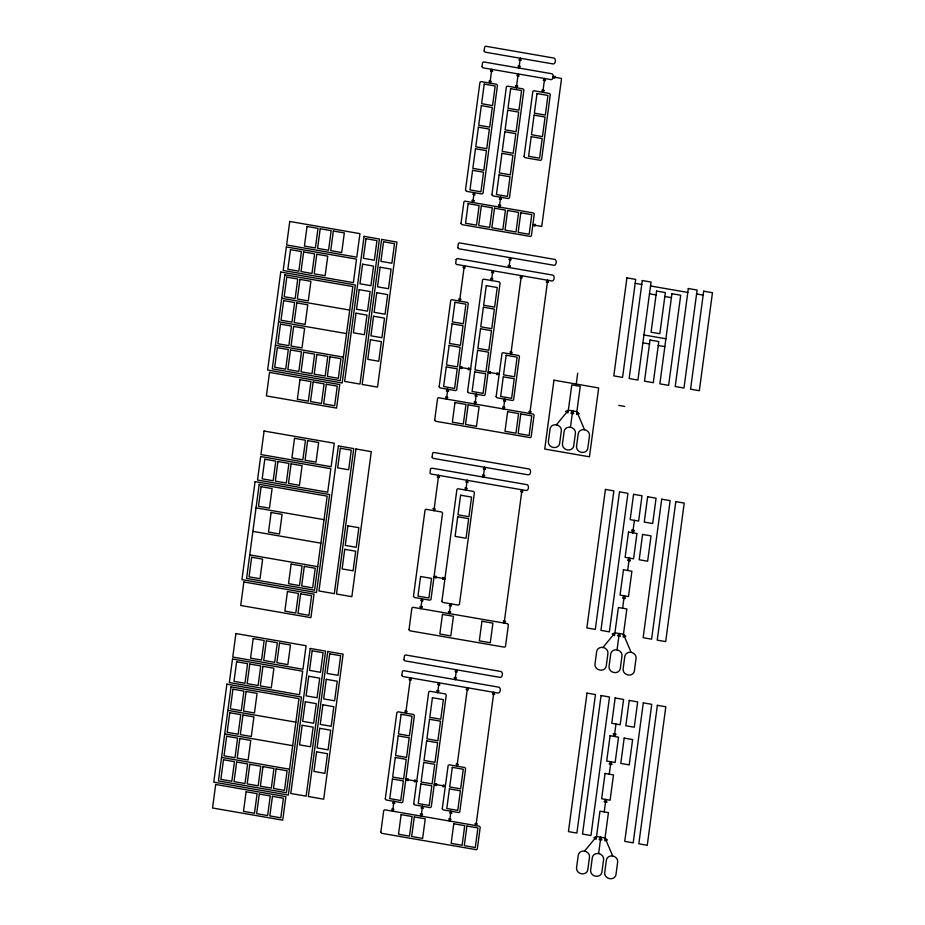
<?xml version="1.0" encoding="UTF-8"?>
<svg xmlns="http://www.w3.org/2000/svg" width="925" height="925" viewBox="0 0 925 925"><rect width="100%" height="100%" fill="white"/><g stroke="black" fill="none" stroke-linecap="round" stroke-linejoin="round"><path stroke-width="1.39" d="M576.865 411.648L576.587 414.481L579.223 413.718L576.865 411.648L568.424 410.191L565.637 411.359L567.95 412.978L571.823 384.869L580.264 386.326L576.865 411.648L584.531 429.709A5.723 5.053 17.8 0 1 589.491 435.721L587.803 448.29A5.723 5.053 17.8 0 1 581.501 452.348A5.723 5.053 17.8 0 1 576.541 446.336L578.229 433.767A5.723 5.053 17.8 0 1 584.531 429.709M623.45 634.272L623.173 637.105L625.809 636.342L623.45 634.272L615.009 632.816L612.223 633.983L614.535 635.602L618.397 607.494L626.849 608.951L623.45 634.272L631.116 652.333A5.723 5.053 17.8 0 1 636.065 658.346L634.388 670.914A5.723 5.053 17.8 0 1 628.087 674.972A5.723 5.053 17.8 0 1 623.126 668.96L624.814 656.392A5.723 5.053 17.8 0 1 631.116 652.333M605.043 837.957L604.753 840.79L607.39 840.027L605.043 837.957L596.59 836.501L593.804 837.668L596.128 839.287L599.99 811.179L608.43 812.636L605.043 837.957L612.697 856.018A5.723 5.053 17.8 0 1 617.657 862.031L615.969 874.599A5.723 5.053 17.8 0 1 609.668 878.657A5.723 5.053 17.8 0 1 604.707 872.645L606.395 860.077A5.723 5.053 17.8 0 1 612.697 856.018M446.474 399.068L445.642 396.917L447.827 397.299L446.474 399.068L447.781 389.263L446.428 391.032L448.625 391.414L447.781 389.263M392.628 811.144L391.784 808.993L393.981 809.375L392.628 811.144L393.934 801.351L392.582 803.12L394.767 803.501L393.934 801.351M472.837 202.448L474.132 192.643L472.767 194.412L474.964 194.793L474.132 192.643M489.938 83.123L489.105 80.972L491.302 81.354L489.938 83.123L491.776 69.352L490.423 71.121L492.62 71.502L491.788 69.352M420.817 608.638L422.112 598.833L420.748 600.603L422.945 600.984L422.112 598.833M499.327 207.038L498.494 204.887L500.691 205.269L499.327 207.038L500.645 197.245L499.28 199.014L501.477 199.395L500.645 197.245M516.358 87.702L515.526 85.551L517.722 85.932L516.358 87.702L518.197 73.931L516.844 75.7L519.041 76.081L518.208 73.931M518.971 68.057L518.139 65.906L520.336 66.276L518.971 68.057L520.289 58.252L518.925 60.021L521.122 60.403L520.289 58.252M475.011 404.017L476.294 394.212L474.941 395.981L477.127 396.363L476.294 394.212M491.533 280.529L490.689 278.379L492.886 278.76L491.533 280.529L492.84 270.724L491.487 272.493L493.672 272.875L492.84 270.724M421.153 816.093L422.447 806.299L421.083 808.068L423.28 808.45L422.447 806.299M437.675 692.617L436.843 690.466L439.04 690.836L437.675 692.617L438.993 682.812L437.629 684.581L439.826 684.962L438.993 682.812M449.307 613.576L448.475 611.425L450.672 611.807L449.307 613.576L450.625 603.782L449.261 605.551L451.458 605.933L450.625 603.782M465.853 490.1L465.021 487.949L467.206 488.331L465.853 490.1L467.16 480.295L465.807 482.064L468.004 482.445L467.16 480.295M508.981 267.545L510.265 257.74L508.912 259.509L511.109 259.89L510.265 257.74M455.112 679.621L454.267 677.47L456.464 677.852L455.112 679.621L456.418 669.827L455.065 671.596L457.251 671.978L456.418 669.827M483.278 477.115L482.445 474.964L484.642 475.346L483.278 477.115L484.596 467.31L483.232 469.079L485.428 469.461L484.596 467.31M542.802 92.292L544.617 78.521L543.264 80.29L545.461 80.672L544.617 78.521M503.501 408.954L502.668 406.803L504.853 407.185L503.501 408.954L504.807 399.149L503.454 400.93L505.64 401.3L504.807 399.149M449.642 821.042L448.81 818.891L451.007 819.272L449.642 821.042L450.961 811.237L449.596 813.006L451.793 813.387L450.961 811.237M510.854 354.078L510.01 351.928L512.207 352.309L510.854 354.078L521.342 275.673L519.989 277.442L522.186 277.824L521.353 275.673M456.996 766.154L456.164 764.004L458.361 764.385L456.996 766.154L467.495 687.761L466.142 689.53L468.339 689.911L467.507 687.761M529.817 413.521L528.984 411.371L531.17 411.752L529.817 413.521L547.669 280.24L546.317 282.009L548.502 282.391L547.669 280.24M475.97 825.609L475.126 823.458L477.323 823.828L475.97 825.609L493.823 692.316L492.458 694.085L494.655 694.467L493.823 692.316M504.137 623.092L503.304 620.941L505.501 621.322L504.137 623.092L522.001 489.811L520.636 491.58L522.833 491.961L522.001 489.811M456.21 259.382L455.678 263.463L456.557 264.434L552.063 280.992C554.41 280.934 554.965 275.904 552.849 275.118L457.436 258.572L456.21 259.358M430.53 468.952L430.009 473.033L430.877 474.005L526.383 490.562C528.73 490.504 529.32 485.475 527.169 484.688L431.767 468.142L430.553 468.848M459.586 301.064L458.742 298.914L460.939 299.295L459.586 301.064L464.327 265.787L462.951 267.545L465.148 267.926L464.304 265.776M405.728 713.152L404.896 711.001L407.092 711.383L405.728 713.152L410.48 677.863L409.104 679.632L411.29 680.014L410.457 677.863M433.906 510.635L433.073 508.484L435.259 508.866L433.906 510.635L438.647 475.358L437.271 477.115L439.467 477.497L438.635 475.346M570.459 427.269A5.723 5.053 17.8 0 0 564.158 431.328L562.469 443.896A5.723 5.053 17.8 0 0 567.43 449.908A5.723 5.053 17.8 0 0 573.731 445.85L575.408 433.282A5.723 5.053 17.8 0 0 570.459 427.269L572.644 410.92L570.898 413.186L573.72 413.683L572.644 410.92M576.044 385.598L577.697 373.191M617.044 649.893A5.723 5.053 17.8 0 0 610.743 653.952L609.055 666.52A5.723 5.053 17.8 0 0 614.003 672.533A5.723 5.053 17.8 0 0 620.317 668.474L621.993 655.906A5.723 5.053 17.8 0 0 617.044 649.893L619.23 633.544L617.484 635.81L620.305 636.308L619.23 633.544M622.629 608.222L624.282 595.816L622.537 598.082L625.358 598.579L624.282 595.816M627.682 570.494L629.335 558.087L627.601 560.353L630.411 560.851L629.335 558.087M632.735 532.765L631.659 530.002L634.481 530.488L632.735 532.765L634.4 520.359M598.625 853.578A5.723 5.053 17.8 0 0 592.324 857.637L590.636 870.205A5.723 5.053 17.8 0 0 595.596 876.218A5.723 5.053 17.8 0 0 601.897 872.159L603.586 859.579A5.723 5.053 17.8 0 0 598.625 853.578L600.811 837.229L599.076 839.495L601.886 839.993L600.811 837.229M604.21 811.907L605.875 799.501L604.129 801.767L606.939 802.264L605.875 799.501M609.263 774.179L610.928 761.772L609.182 764.038L611.992 764.524L610.928 761.772M614.316 736.45L613.252 733.687L616.062 734.173L614.316 736.45L615.981 724.044M556.387 424.829A5.723 5.053 17.8 0 1 561.336 430.83L559.66 443.41A5.723 5.053 17.8 0 1 553.347 447.469A5.723 5.053 17.8 0 1 548.398 441.456L550.086 428.888A5.723 5.053 17.8 0 1 556.387 424.829L568.424 410.191M602.973 647.454A5.723 5.053 17.8 0 1 607.922 653.455L606.233 666.035A5.723 5.053 17.8 0 1 599.932 670.093A5.723 5.053 17.8 0 1 594.983 664.081L596.671 651.512A5.723 5.053 17.8 0 1 602.973 647.454L615.009 632.816M584.554 851.139A5.723 5.053 17.8 0 1 589.502 857.14L587.826 869.72A5.723 5.053 17.8 0 1 581.524 873.778A5.723 5.053 17.8 0 1 576.564 867.766L578.252 855.197A5.723 5.053 17.8 0 1 584.554 851.139L596.59 836.501M552.688 76.914L555.012 76.312L554.757 78.267L552.688 76.914L561.556 78.44L541.749 226.428L532.869 224.891L535.17 224.255L534.881 226.209L532.835 224.833M459.667 367.26L461.991 366.658L461.737 368.624L459.667 367.26L470.64 369.144L468.316 369.757L468.57 367.803L470.64 369.156M488.227 372.208L490.551 371.607L490.285 373.573L488.227 372.208L499.188 374.093L496.864 374.717L497.13 372.752L499.188 374.116M433.998 576.83L436.322 576.229L436.057 578.194L433.998 576.83L444.96 578.715L442.636 579.327L442.902 577.373L444.96 578.726M405.821 779.347L408.145 778.746L407.879 780.7L405.821 779.347L416.793 781.232L414.458 781.845L414.724 779.879L416.782 781.243M434.368 784.296L436.692 783.695L436.438 785.66L434.368 784.296L445.341 786.181L443.017 786.793L443.272 784.839L445.341 786.192M635.174 283.316L641.753 284.461M650.518 285.975L687.807 292.45M696.583 293.965L703.162 295.11M649.477 293.826L656.056 294.959M664.821 296.486L671.4 297.63M643.962 334.977L665.896 338.781M642.91 342.817L649.489 343.961M658.265 345.488L664.844 346.621M281.709 298.289L349.708 310.083M278.564 321.808L346.551 333.601M275.407 345.326L343.406 357.119M618.813 405.404L624.664 406.41M256.04 507.86L324.028 519.653M252.883 531.378L320.871 543.172M249.738 554.896L317.726 566.69M227.862 710.377L295.85 722.171M224.717 733.895L292.705 745.689M221.561 757.413L289.548 769.207M380.834 832.165L381.794 833.344L476.41 849.705L477.335 848.907L480.225 827.158L479.254 826.175L384.638 809.803L383.713 810.612L380.834 832.165M385.297 798.853L386.257 800.021L401.716 802.692L402.803 802.067L414.388 715.649L413.625 714.528L398.074 711.811L396.86 712.516L385.297 798.853M401.832 675.366L402.803 676.533L498.205 693.079C500.541 693.01 501.049 688.154 499.095 687.217L403.589 670.66L402.444 671.18L401.832 675.366M403.936 659.687L404.907 660.855L500.309 677.401C502.668 677.343 503.2 672.313 501.096 671.527L405.589 654.958L404.502 655.594L403.936 659.687M409 629.659L409.972 630.827L504.587 647.199L505.501 646.39L508.403 624.653L507.432 623.658L412.816 607.286L411.914 608.003L409 629.659M413.463 596.336L414.435 597.504L429.882 600.175L430.969 599.55L442.566 513.132L441.699 511.988L426.147 509.293L425.061 509.918L413.463 596.336M434.681 420.089L435.64 421.257L530.256 437.629L531.181 436.82L534.072 415.082L533.205 414.111L438.485 397.715L437.583 398.432L434.681 420.089M432.114 457.17L433.073 458.337L528.487 474.883C530.834 474.826 531.413 469.808 529.273 469.01L433.767 452.452L432.68 453.077L432.114 457.17M439.144 386.766L440.115 387.933L455.562 390.604L456.649 389.98L468.247 303.562L467.472 302.44L451.828 299.723L450.741 300.347L439.144 386.766M457.783 247.599L458.754 248.767L554.156 265.313C556.492 265.244 557.023 260.399 555.046 259.463L459.447 242.882L458.361 243.506L457.783 247.599M461.02 223.457L461.991 224.636L530.603 236.465L531.424 235.667L534.303 213.837L533.343 212.935L464.72 201.107L463.911 201.904L461.02 223.457M413.729 803.767L414.689 804.947L430.148 807.618L431.258 806.901L446.243 695.091L445.376 693.947L429.824 691.241L428.714 691.958L413.729 803.767M465.483 190.145L466.454 191.313L481.902 193.984L483.012 193.267L497.465 85.424L496.598 84.279L481.046 81.585L479.959 82.209L465.483 190.145M482.029 66.658L482.989 67.826L551.196 79.654C553.566 79.596 554.087 74.578 551.994 73.78L483.787 61.952L482.596 62.565L482.029 66.658M484.133 50.979L485.093 52.147L553.3 63.975C555.636 63.906 556.168 59.05 554.191 58.113L485.787 46.25L484.665 46.967L484.133 50.979M441.907 601.262L442.867 602.429L458.314 605.1L459.436 604.383L474.409 492.574L473.542 491.429L458.002 488.735L456.915 489.36L441.907 601.262M467.576 391.691L468.547 392.859L483.995 395.53L485.105 394.813L500.09 283.004L499.222 281.859L483.775 279.177L482.584 279.789L467.576 391.691M491.927 194.724L492.886 195.892L508.345 198.563L509.455 197.846L523.908 90.014L523.041 88.869L507.49 86.164L506.403 86.8L491.927 194.724M442.277 808.728L443.248 809.895L458.696 812.578L459.748 812.034L465.599 768.652L464.928 767.565L449.284 764.813L448.186 765.264L442.277 808.728M496.135 396.64L497.095 397.808L512.45 400.479L513.548 400.028L519.457 356.564L518.879 355.535L503.131 352.737L502.032 353.177L496.135 396.64M524.082 156.487L525.042 157.666L540.489 160.337L541.576 159.713L550.317 94.593L549.658 93.517L533.91 90.754L532.858 91.286L524.082 156.487M280.738 272.043L267.614 370.046L342.181 382.985L355.316 284.981L280.738 272.043M226.891 684.13L213.767 782.134L288.334 795.072L301.458 697.068L226.891 684.13M255.069 481.624L241.934 579.617L316.5 592.555L329.635 494.551L255.069 481.624M269.545 372.393L266.388 395.912L336.573 408.087L339.729 384.557L269.545 372.393M286.345 246.952L283.2 270.47L353.385 282.645L356.53 259.116L286.345 246.952M289.756 221.468L286.611 244.986L356.796 257.162L359.941 233.643L289.756 221.468M215.687 784.469L212.542 807.999L282.726 820.163L285.871 796.645L215.687 784.469M232.499 659.028L229.342 682.558L299.527 694.721L302.683 671.203L232.499 659.028M235.91 633.556L232.765 657.074L302.949 669.249L306.094 645.719L235.91 633.556M284.865 274.771L272.262 368.855L340.25 380.637L352.853 286.565L284.865 274.771M243.865 581.964L240.72 605.482L310.904 617.657L314.049 594.128L243.865 581.964M260.677 456.522L257.52 480.04L327.704 492.216L330.849 468.686L260.677 456.522M264.088 431.038L260.931 454.557L331.115 466.732L334.272 443.214L264.088 431.038M231.019 686.859L218.416 780.931L286.403 792.725L299.006 698.641L231.019 686.859M277.338 347.673L274.713 367.271L285.686 369.167L288.311 349.569L277.338 347.673M280.495 324.155L277.87 343.753L288.831 345.649L291.456 326.051L280.495 324.155M283.64 300.625L281.015 320.235L291.988 322.131L294.613 302.533L283.64 300.625M286.796 277.107L284.172 296.705L295.133 298.613L297.757 279.015L286.796 277.107M290.473 249.669L287.848 269.267L298.81 271.175L301.434 251.565L290.473 249.669M259.185 484.342L246.582 578.426L314.569 590.208L327.184 496.135L259.185 484.342M223.492 759.76L220.867 779.359L231.828 781.255L234.464 761.657L223.492 759.76M226.648 736.231L224.023 755.841L234.985 757.737L237.609 738.138L226.648 736.231M229.793 712.712L227.168 732.311L238.13 734.219L240.766 714.62L229.793 712.712M232.95 689.194L230.325 708.793L241.286 710.701L243.911 691.091L232.95 689.194M236.627 661.757L233.99 681.355L244.963 683.251L247.588 663.653L236.627 661.757M251.669 557.243L249.045 576.842L260.006 578.738L262.631 559.139L251.669 557.243M261.116 486.677L258.491 506.276L269.464 508.183L272.089 488.585L261.116 486.677M264.793 459.239L262.168 478.838L273.141 480.746L275.766 461.136L264.793 459.239M290.508 349.951L287.872 369.549L298.844 371.457L301.469 351.858L290.508 349.951M293.653 326.433L291.028 346.031L301.989 347.939L304.614 328.329L293.653 326.433M296.809 302.914L294.173 322.513L305.146 324.409L307.771 304.811L296.809 302.914M299.954 279.396L297.33 298.995L308.291 300.891L310.916 281.293L299.954 279.396M303.631 251.947L301.007 271.557L311.968 273.453L314.592 253.855L303.631 251.947M307.042 226.475L304.417 246.073L315.39 247.969L318.015 228.371L307.042 226.475M236.65 762.038L234.025 781.637L244.998 783.544L247.623 763.934L236.65 762.038M239.806 738.52L237.182 758.118L248.143 760.015L250.767 740.416L239.806 738.52M242.951 715.002L240.327 734.6L251.299 736.497L253.924 716.898L242.951 715.002M246.108 691.472L243.483 711.071L254.444 712.978L257.069 693.38L246.108 691.472M249.785 664.034L247.16 683.633L258.121 685.541L260.746 665.942L249.785 664.034M253.196 638.551L250.571 658.161L261.532 660.057L264.157 640.458L253.196 638.551M271.129 512.485L268.504 532.083L279.466 533.979L282.09 514.381L271.129 512.485M277.951 461.517L275.326 481.127L286.299 483.023L288.924 463.425L277.951 461.517M299.989 379.678L297.364 399.276L308.326 401.172L310.95 381.574L299.989 379.678M303.666 352.24L301.041 371.838L312.002 373.735L314.627 354.136L303.666 352.24M316.789 254.236L314.165 273.835L325.126 275.731L327.762 256.132L316.789 254.236M320.2 228.752L317.576 248.351L328.548 250.259L331.173 230.66L320.2 228.752M246.131 791.765L243.506 811.364L254.479 813.26L257.104 793.662L246.131 791.765M249.808 764.316L247.183 783.914L258.156 785.822L260.781 766.224L249.808 764.316M262.943 666.312L260.318 685.922L271.279 687.818L273.904 668.22L262.943 666.312M266.354 640.84L263.729 660.438L274.69 662.335L277.315 642.736L266.354 640.84M291.109 463.807L288.484 483.405L299.457 485.301L302.082 465.703L291.109 463.807M294.532 438.323L291.907 457.921L302.868 459.829L305.493 440.231L294.532 438.323M313.147 381.956L310.522 401.554L321.484 403.462L324.108 383.863L313.147 381.956M316.824 354.518L314.199 374.116L325.161 376.024L327.785 356.414L316.824 354.518M333.358 231.03L330.734 250.64L341.707 252.537L344.331 232.938L333.358 231.03M259.289 794.043L256.664 813.642L267.637 815.549L270.262 795.939L259.289 794.043M262.966 766.605L260.341 786.204L271.314 788.1L273.939 768.502L262.966 766.605M279.512 643.118L276.887 662.716L287.848 664.624L290.485 645.026L279.512 643.118M287.467 591.526L284.842 611.124L295.803 613.032L298.44 593.434L287.467 591.526M291.144 564.088L288.519 583.687L299.48 585.594L302.105 565.984L291.144 564.088M307.69 440.601L305.065 460.211L316.026 462.107L318.651 442.508L307.69 440.601M326.305 384.245L323.681 403.843L334.642 405.74L337.267 386.141L326.305 384.245M329.982 356.796L327.358 376.406L338.319 378.302L340.943 358.703L329.982 356.796M272.459 796.321L269.822 815.931L280.795 817.827L283.42 798.229L272.459 796.321M276.136 768.883L273.499 788.482L284.472 790.389L287.097 770.791L276.136 768.883M300.625 593.815L298 613.414L308.973 615.31L311.598 595.712L300.625 593.815M304.302 566.366L301.677 585.976L312.638 587.872L315.275 568.274L304.302 566.366M364.068 236.361L344.643 381.401L359.987 384.072L379.423 239.02L364.068 236.361M310.222 648.448L290.785 793.488L306.14 796.147L325.577 651.107L310.222 648.448M338.388 445.931L318.963 590.971L334.318 593.642L353.743 448.59L338.388 445.931M356.021 313.182L353.396 332.78L364.358 334.688L366.982 315.09L356.021 313.182M359.178 289.664L356.541 309.262L367.514 311.158L370.139 291.56L359.178 289.664M362.588 264.18L359.964 283.778L370.925 285.686L373.55 266.088L362.588 264.18M365.999 238.696L363.375 258.306L374.336 260.202L376.961 240.604L365.999 238.696M302.174 725.269L299.55 744.868L310.511 746.764L313.136 727.166L302.174 725.269M305.319 701.751L302.695 721.35L313.667 723.246L316.292 703.647L305.319 701.751M308.73 676.268L306.106 695.866L317.078 697.774L319.703 678.164L308.73 676.268M312.153 650.784L309.528 670.382L320.489 672.29L323.114 652.692L312.153 650.784M340.319 448.267L337.694 467.877L348.667 469.773L351.292 450.174L340.319 448.267M381.62 239.402L362.184 384.442L377.539 387.113L396.964 242.061L381.62 239.402M327.762 651.489L308.337 796.529L323.681 799.188L343.117 654.148L327.762 651.489M370.416 339.741L367.792 359.351L378.753 361.247L381.377 341.649L370.416 339.741M373.573 316.223L370.937 335.821L381.909 337.729L384.534 318.131L373.573 316.223M376.718 292.705L374.093 312.303L385.054 314.211L387.679 294.601L376.718 292.705M380.129 267.221L377.504 286.819L388.477 288.727L391.102 269.129L380.129 267.221M383.551 241.749L380.915 261.347L391.888 263.243L394.512 243.645L383.551 241.749M355.94 448.972L336.503 594.012L351.858 596.683L371.295 451.631L355.94 448.972M316.57 751.828L313.945 771.427L324.906 773.335L327.531 753.736L316.57 751.828M319.715 728.31L317.09 747.909L328.063 749.817L330.688 730.207L319.715 728.31M322.871 704.792L320.247 724.391L331.208 726.287L333.833 706.688L322.871 704.792M326.282 679.308L323.658 698.907L334.619 700.815L337.243 681.216L326.282 679.308M329.693 653.825L327.068 673.423L338.041 675.331L340.666 655.732L329.693 653.825M344.736 549.311L342.111 568.921L353.084 570.817L355.709 551.219L344.736 549.311M347.892 525.793L345.268 545.392L356.229 547.299L358.854 527.701L347.892 525.793M446.255 366.936L443.618 386.534L454.591 388.431L457.216 368.832L446.255 366.936M449.134 345.372L446.509 364.97L457.482 366.878L460.107 347.28L449.134 345.372M452.071 323.819L449.434 343.418L460.407 345.326L463.032 325.727L452.071 323.819M454.95 302.267L452.325 321.865L463.298 323.762L465.922 304.163L454.95 302.267M468.166 203.639L465.541 223.237L476.502 225.145L479.127 205.547L468.166 203.639M472.594 170.316L469.969 189.914L480.931 191.81L483.555 172.212L472.594 170.316M475.473 148.752L472.848 168.35L483.821 170.258L486.446 150.648L475.473 148.752M478.41 127.199L475.785 146.797L486.747 148.705L489.371 129.107L478.41 127.199M481.335 105.647L478.711 125.245L489.672 127.153L492.297 107.554L481.335 105.647M484.226 84.094L481.601 103.693L492.562 105.589L495.187 85.99L484.226 84.094M392.397 779.012L389.772 798.622L400.745 800.518L403.369 780.92L392.397 779.012M395.287 757.459L392.663 777.058L403.624 778.954L406.248 759.356L395.287 757.459M398.212 735.907L395.588 755.505L406.561 757.413L409.185 737.815L398.212 735.907M401.103 714.343L398.478 733.941L409.44 735.849L412.064 716.251L401.103 714.343M420.574 576.506L417.95 596.105L428.911 598.001L431.536 578.403L420.574 576.506M454.984 402.548L452.36 422.147L463.321 424.043L465.946 404.445L454.984 402.548M481.324 205.928L478.699 225.527L489.66 227.423L492.297 207.824L481.324 205.928M401.138 814.636L398.513 834.234L409.474 836.131L412.099 816.532L401.138 814.636M468.142 404.826L465.518 424.425L476.479 426.333L479.104 406.734L468.142 404.826M494.482 208.206L491.857 227.804L502.83 229.712L505.455 210.114L494.482 208.206M499.072 174.894L496.436 194.504L507.409 196.401L510.033 176.802L499.072 174.894M501.951 153.342L499.327 172.94L510.299 174.837L512.924 155.238L501.951 153.342M504.842 131.778L502.217 151.376L513.19 153.284L515.815 133.686L504.842 131.778M507.733 110.214L505.108 129.824L516.069 131.72L518.694 112.122L507.733 110.214M510.623 88.661L507.998 108.26L518.96 110.156L521.584 90.557L510.623 88.661M414.296 816.914L411.671 836.512L422.632 838.42L425.257 818.81L414.296 816.914M474.722 371.873L472.097 391.472L483.058 393.368L485.683 373.769L474.722 371.873M477.612 350.309L474.988 369.908L485.949 371.804L488.573 352.205L477.612 350.309M480.503 328.745L477.878 348.343L488.839 350.251L491.464 330.653L480.503 328.745M483.382 307.181L480.757 326.791L491.73 328.687L494.355 309.089L483.382 307.181M486.272 285.628L483.648 305.227L494.621 307.123L497.245 287.525L486.272 285.628M442.462 614.397L439.837 633.995L450.81 635.903L453.435 616.304L442.462 614.397M420.875 783.949L418.25 803.548L429.212 805.455L431.836 785.857L420.875 783.949M423.766 762.397L421.129 781.995L432.102 783.891L434.727 764.293L423.766 762.397M426.645 740.832L424.02 760.431L434.993 762.339L437.618 742.729L426.645 740.832M429.535 719.268L426.911 738.867L437.872 740.775L440.508 721.176L429.535 719.268M432.426 697.716L429.801 717.314L440.762 719.211L443.387 699.612L432.426 697.716M457.713 516.751L455.088 536.361L466.05 538.257L468.674 518.659L457.713 516.751M460.604 495.199L457.967 514.797L468.94 516.693L471.565 497.095L460.604 495.199M507.64 210.484L505.015 230.094L515.988 231.99L518.613 212.392L507.64 210.484M520.798 212.773L518.173 232.372L529.146 234.268L531.771 214.669L520.798 212.773M531.216 136.669L528.591 156.267L539.564 158.175L542.189 138.577L531.216 136.669M534.107 115.116L531.482 134.715L542.455 136.611L545.079 117.013L534.107 115.116M536.997 93.552L534.373 113.151L545.334 115.058L547.958 95.448L536.997 93.552M503.269 376.822L500.645 396.42L511.618 398.328L514.242 378.73L503.269 376.822M506.16 355.258L503.535 374.868L514.497 376.764L517.133 357.166L506.16 355.258M449.423 788.909L446.798 808.508L457.759 810.404L460.384 790.806L449.423 788.909M452.313 767.345L449.689 786.944L460.65 788.852L463.275 769.253L452.313 767.345M507.617 411.671L504.992 431.281L515.965 433.178L518.59 413.579L507.617 411.671M453.77 823.759L451.146 843.357L462.107 845.265L464.732 825.667L453.77 823.759M481.948 621.242L479.323 640.852L490.285 642.748L492.909 623.149L481.948 621.242M520.775 413.961L518.15 433.559L529.123 435.455L531.748 415.857L520.775 413.961M466.928 826.037L464.304 845.647L475.277 847.543L477.901 827.944L466.928 826.037M553.959 380.187L544.732 449.041L589.456 456.8L598.672 387.945L553.959 380.187M626.919 277.882L613.795 375.874L622.571 377.4L635.695 279.396L626.919 277.882M605.424 489.417L586.866 627.936L595.307 629.393L613.865 490.886L605.424 489.417M587.005 693.103L568.447 831.61L576.888 833.078L595.446 694.571L587.005 693.103M642.274 280.541L629.15 378.545L637.915 380.059L651.05 282.056L642.274 280.541M619.496 491.857L600.938 630.376L609.378 631.833L627.936 493.326L619.496 491.857M601.077 695.542L582.519 834.061L590.959 835.518L609.517 697.011L601.077 695.542M650.009 340.042L644.505 381.169L653.281 382.696L658.785 341.568L650.009 340.042M656.577 291.063L651.061 332.202L659.837 333.728L665.353 292.577L656.577 291.063M623.462 569.765L620.062 595.087L628.503 596.544L631.902 571.222L623.462 569.765M628.514 532.037L625.115 557.359L633.567 558.816L636.955 533.494L628.514 532.037M633.567 494.308L630.168 519.63L638.62 521.087L642.008 495.765L633.567 494.308M605.043 773.45L601.643 798.772L610.095 800.229L613.483 774.907L605.043 773.45M610.095 735.722L606.707 761.044L615.148 762.501L618.536 737.179L610.095 735.722M615.148 697.982L611.76 723.304L620.201 724.772L623.589 699.45L615.148 697.982M671.932 293.699L659.86 383.84L668.625 385.355L680.707 295.225L671.932 293.699M642.586 534.43L639.198 559.752L647.639 561.209L651.038 535.887L642.586 534.43M647.639 496.748L644.251 522.07L652.692 523.527L656.079 498.205L647.639 496.748M624.178 738.104L620.779 763.426L629.231 764.894L632.619 739.572L624.178 738.104M629.22 700.433L625.832 725.755L634.272 727.212L637.66 701.89L629.22 700.433M688.327 288.531L675.204 386.534L683.98 388.049L697.103 290.045L688.327 288.531M661.71 499.188L643.153 637.695L651.605 639.163L670.151 500.645L661.71 499.188M643.291 702.873L624.745 841.38L633.186 842.837L651.743 704.33L643.291 702.873M703.682 291.19L690.559 389.194L699.335 390.708L712.458 292.716L703.682 291.19M675.782 501.627L657.224 640.135L665.676 641.603L684.222 503.084L675.782 501.627M657.363 705.312L638.817 843.82L647.257 845.288L665.815 706.769L657.363 705.312M544.131 90.511L542.778 92.28L541.946 90.13L544.131 90.511M474.178 200.667L472.814 202.448L471.981 200.297L474.178 200.667M510.311 265.776L508.958 267.545L508.126 265.394L510.311 265.776M476.34 402.236L474.988 404.005L474.155 401.855L476.34 402.236M422.158 606.869L420.794 608.638L419.962 606.488L422.158 606.869M422.494 814.324L421.129 816.093L420.297 813.942L422.494 814.324"/></g></svg>
